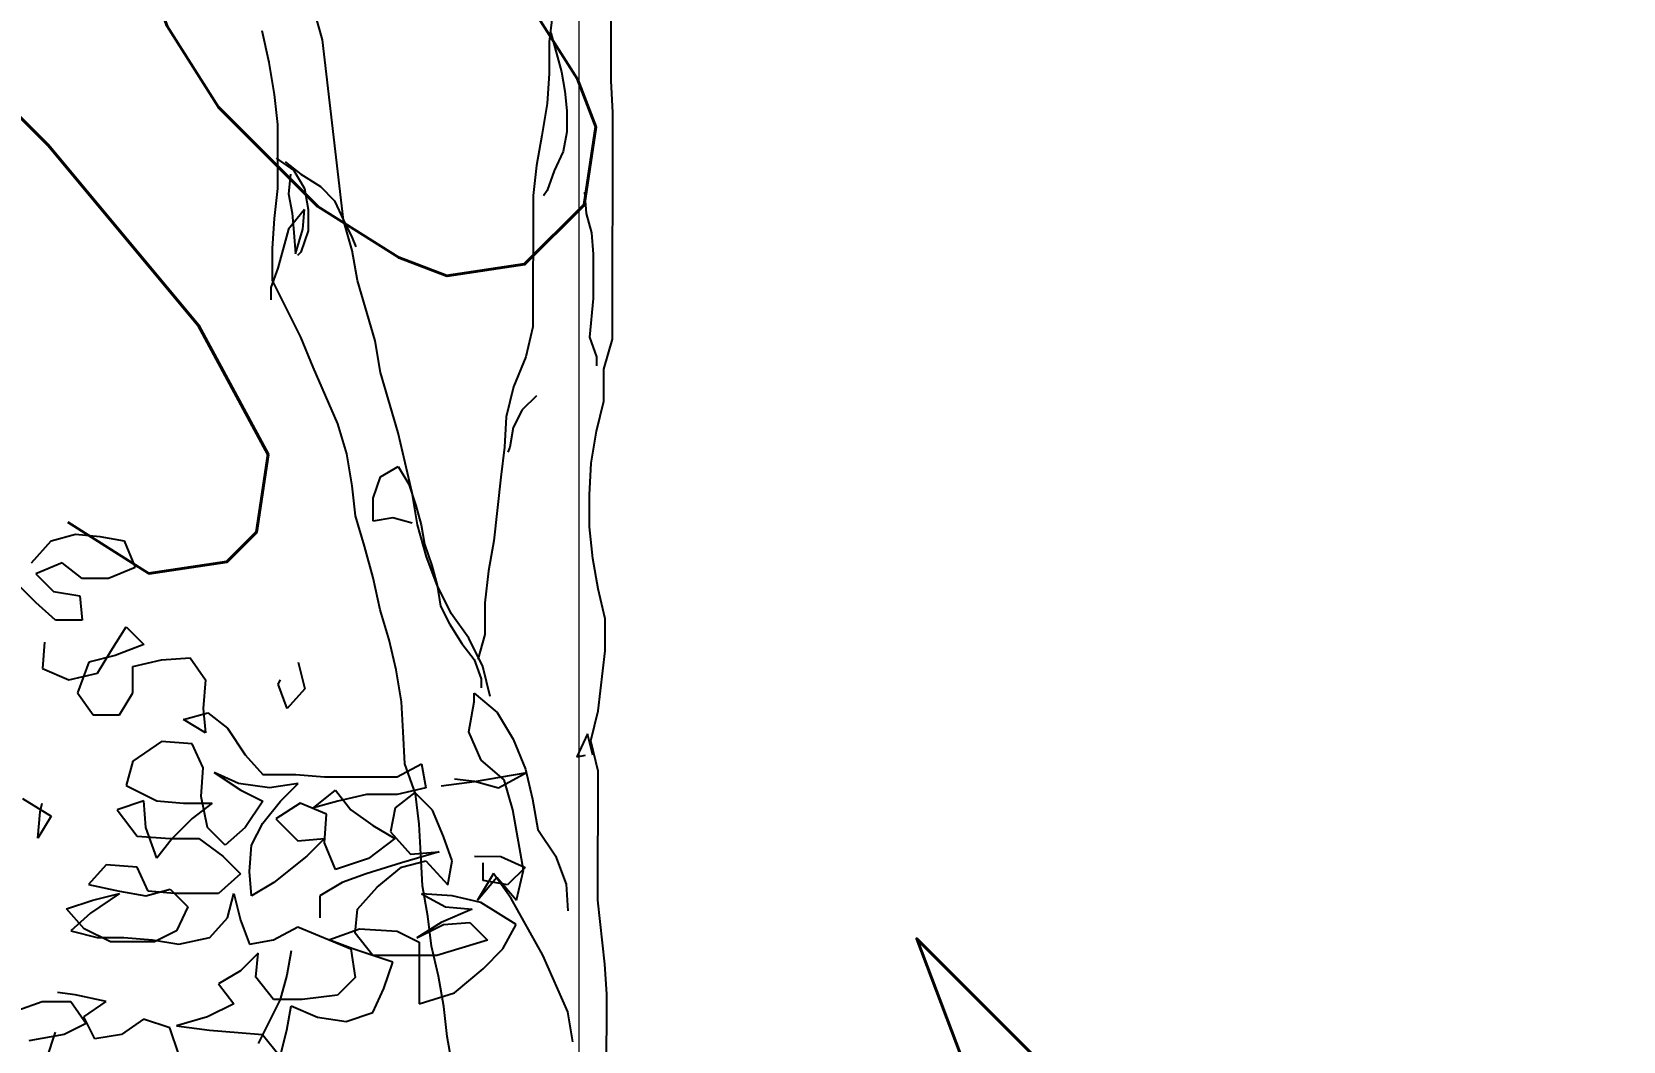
# Model space of a CAD drawing. Header units: millimetres. Extents: x 684983 to 685377, y 990360 to 990509.
# Drawn here: x 685049.568 to 685050.864, y 990436.864 to 990437.687 of the extents above; entities that cross this region are included whole.
import ezdxf

# ---------------------------------------------------------------- set-up
doc = ezdxf.new("R2010")
doc.units = ezdxf.units.MM
doc.layers.add('grid', color=8, linetype='Continuous', lineweight=9)
doc.layers.add('GRID LEVELS', color=7, linetype='Continuous', lineweight=13)
doc.layers.add('JACK  FRUIT TREE', color=7, linetype='Continuous')
doc.layers.add('TEAK', color=7, linetype='Continuous')
doc.styles.get("Standard").update_dxf_attribs({"font": 'RomanS'})

# ---------------------------------------------------------------- blocks, each defined once
blk = doc.blocks.new('JT')
at = {"color": 3}
for p, q in [((0.2358, 2.14933, 157.72663), (0.24896, 2.1529, 157.72663)), ((0.24896, 2.1529, 157.72663), (0.26212, 2.1517, 157.72663)), ((0.26212, 2.1517, 157.72663), (0.27528, 2.14929, 157.72663)), ((0.22502, 2.13737, 157.72663), (0.2358, 2.14933, 157.72663)), ((0.27528, 2.14929, 157.72663), (0.28125, 2.13493, 157.72663)), ((0.24177, 2.13736, 157.72663), (0.22741, 2.13139, 157.72663)), ((0.25253, 2.12897, 157.72663), (0.24177, 2.13736, 157.72663)), ((0.28125, 2.13493, 157.72663), (0.26689, 2.12896, 157.72663)), ((0.22739, 2.11583, 157.72663), (0.21783, 2.12541, 157.72663)), ((0.22741, 2.13139, 157.72663), (0.23697, 2.12181, 157.72663)), ((0.26689, 2.12896, 157.72663), (0.25253, 2.12897, 157.72663)), ((0.23815, 2.10625, 157.72663), (0.22739, 2.11583, 157.72663)), ((0.23697, 2.12181, 157.72663), (0.25132, 2.1194, 157.72663)), ((0.25132, 2.1194, 157.72663), (0.25251, 2.10624, 157.72663)), ((0.25251, 2.10624, 157.72663), (0.23815, 2.10625, 157.72663)), ((0.26805, 2.08947, 157.72663), (0.27643, 2.10263, 157.72663)), ((0.27643, 2.10263, 157.72663), (0.286, 2.09305, 157.72663)), ((0.23216, 2.09429, 157.72663), (0.23095, 2.07994, 157.72663)), ((0.286, 2.09305, 157.72663), (0.27044, 2.08708, 157.72663)), ((0.25608, 2.0835, 157.72663), (0.25008, 2.06676, 157.72663)), ((0.27044, 2.08708, 157.72663), (0.25608, 2.0835, 157.72663)), ((0.26086, 2.07752, 157.72663), (0.26805, 2.08947, 157.72663)), ((0.28, 2.08109, 157.72663), (0.29556, 2.08466, 157.72663)), ((0.29556, 2.08466, 157.72663), (0.31112, 2.08585, 157.72663)), ((0.31112, 2.08585, 157.72663), (0.31948, 2.07387, 157.72663)), ((0.36974, 2.0834, 157.72663), (0.37332, 2.06904, 157.72663)), ((0.23095, 2.07994, 157.72663), (0.2453, 2.07394, 157.72663)), ((0.2453, 2.07394, 157.72663), (0.26086, 2.07752, 157.72663)), ((0.27999, 2.06673, 157.72663), (0.28, 2.08109, 157.72663)), ((0.31948, 2.07387, 157.72663), (0.31827, 2.05832, 157.72663)), ((0.35896, 2.07144, 157.72663), (0.36016, 2.07384, 157.72663)), ((0.25008, 2.06676, 157.72663), (0.25844, 2.05479, 157.72663)), ((0.2728, 2.05477, 157.72663), (0.27999, 2.06673, 157.72663)), ((0.36374, 2.05828, 157.72663), (0.35896, 2.07144, 157.72663)), ((0.37332, 2.06904, 157.72663), (0.36374, 2.05828, 157.72663)), ((0.3075, 2.05235, 157.72663), (0.32066, 2.05593, 157.72663)), ((0.31827, 2.05832, 157.72663), (0.31945, 2.04516, 157.72663)), ((0.32066, 2.05593, 157.72663), (0.33142, 2.04754, 157.72663)), ((0.25844, 2.05479, 157.72663), (0.2728, 2.05477, 157.72663)), ((0.31945, 2.04516, 157.72663), (0.3075, 2.05235, 157.72663)), ((0.33142, 2.04754, 157.72663), (0.34098, 2.03317, 157.72663)), ((0.29552, 2.04039, 157.72663), (0.27996, 2.02964, 157.72663)), ((0.31227, 2.03918, 157.72663), (0.29552, 2.04039, 157.72663)), ((0.31824, 2.02602, 157.72663), (0.31227, 2.03918, 157.72663)), ((0.27996, 2.02964, 157.72663), (0.27636, 2.01648, 157.72663)), ((0.34098, 2.03317, 157.72663), (0.35054, 2.0224, 157.72663)), ((0.31703, 2.01046, 157.72663), (0.31824, 2.02602, 157.72663)), ((0.33738, 2.01762, 157.72663), (0.32422, 2.02362, 157.72663)), ((0.32422, 2.02362, 157.72663), (0.33857, 2.01403, 157.72663)), ((0.35054, 2.0224, 157.72663), (0.36849, 2.02238, 157.72663)), ((0.36849, 2.02238, 157.72663), (0.38404, 2.02117, 157.72663)), ((0.38404, 2.02117, 157.72663), (0.42352, 2.02113, 157.72663)), ((0.42352, 2.02113, 157.72663), (0.43669, 2.0283, 157.72663)), ((0.43669, 2.0283, 157.72663), (0.43907, 2.01514, 157.72663)), ((0.4654, 2.0187, 157.72663), (0.49412, 2.02346, 157.72663)), ((0.49412, 2.02346, 157.72663), (0.47856, 2.0151, 157.72663)), ((0.27636, 2.01648, 157.72663), (0.2931, 2.00809, 157.72663)), ((0.35412, 2.01522, 157.72663), (0.33738, 2.01762, 157.72663)), ((0.33857, 2.01403, 157.72663), (0.35053, 2.00804, 157.72663)), ((0.36968, 2.01759, 157.72663), (0.35412, 2.01522, 157.72663)), ((0.3601, 2.00803, 157.72663), (0.36968, 2.01759, 157.72663)), ((0.37804, 2.00443, 157.72663), (0.39002, 2.01399, 157.72663)), ((0.39002, 2.01399, 157.72663), (0.39838, 2.00321, 157.72663)), ((0.43309, 2.01275, 157.72663), (0.42231, 2.00438, 157.72663)), ((0.43907, 2.01514, 157.72663), (0.42352, 2.01156, 157.72663)), ((0.44265, 2.00317, 157.72663), (0.43309, 2.01275, 157.72663)), ((0.44745, 2.01633, 157.72663), (0.4654, 2.0187, 157.72663)), ((0.4654, 2.0187, 157.72663), (0.45463, 2.01991, 157.72663)), ((0.47856, 2.0151, 157.72663), (0.4654, 2.0187, 157.72663)), ((0.22012, 2.00936, 157.72663), (0.23566, 1.99977, 157.72663)), ((0.22968, 2.00217, 157.72663), (0.23088, 2.00695, 157.72663)), ((0.28592, 2.0081, 157.72663), (0.27156, 2.00333, 157.72663)), ((0.2871, 1.99374, 157.72663), (0.28592, 2.0081, 157.72663)), ((0.2931, 2.00809, 157.72663), (0.30745, 2.00688, 157.72663)), ((0.30745, 2.00688, 157.72663), (0.32301, 2.00687, 157.72663)), ((0.32301, 2.00687, 157.72663), (0.31223, 1.9985, 157.72663)), ((0.3206, 1.99371, 157.72663), (0.31703, 2.01046, 157.72663)), ((0.35053, 2.00804, 157.72663), (0.34094, 1.99369, 157.72663)), ((0.35052, 1.99608, 157.72663), (0.3601, 2.00803, 157.72663)), ((0.37087, 2.00682, 157.72663), (0.3577, 1.99846, 157.72663)), ((0.38522, 2.00083, 157.72663), (0.37087, 2.00682, 157.72663)), ((0.39121, 2.008, 157.72663), (0.37804, 2.00443, 157.72663)), ((0.40676, 2.01158, 157.72663), (0.39121, 2.008, 157.72663)), ((0.42352, 2.01156, 157.72663), (0.40676, 2.01158, 157.72663)), ((0.42231, 2.00438, 157.72663), (0.41991, 1.99123, 157.72663)), ((0.22847, 1.98781, 157.72663), (0.22968, 2.00217, 157.72663)), ((0.23566, 1.99977, 157.72663), (0.22847, 1.98781, 157.72663)), ((0.27156, 2.00333, 157.72663), (0.28231, 1.98896, 157.72663)), ((0.31223, 1.9985, 157.72663), (0.30145, 1.98774, 157.72663)), ((0.34452, 1.98412, 157.72663), (0.35052, 1.99608, 157.72663)), ((0.3577, 1.99846, 157.72663), (0.36965, 1.98649, 157.72663)), ((0.38401, 1.98528, 157.72663), (0.38522, 2.00083, 157.72663)), ((0.39838, 2.00321, 157.72663), (0.41034, 1.99482, 157.72663)), ((0.44862, 1.98881, 157.72663), (0.44265, 2.00317, 157.72663)), ((0.28231, 1.98896, 157.72663), (0.30026, 1.98775, 157.72663)), ((0.29307, 1.97698, 157.72663), (0.2871, 1.99374, 157.72663)), ((0.30145, 1.98774, 157.72663), (0.29307, 1.97698, 157.72663)), ((0.30026, 1.98775, 157.72663), (0.31581, 1.98773, 157.72663)), ((0.31581, 1.98773, 157.72663), (0.32896, 1.97815, 157.72663)), ((0.33017, 1.98413, 157.72663), (0.3206, 1.99371, 157.72663)), ((0.34094, 1.99369, 157.72663), (0.33017, 1.98413, 157.72663)), ((0.36965, 1.98649, 157.72663), (0.38401, 1.98767, 157.72663)), ((0.38401, 1.98767, 157.72663), (0.37443, 1.97811, 157.72663)), ((0.4223, 1.98763, 157.72663), (0.40793, 1.97688, 157.72663)), ((0.41034, 1.99482, 157.72663), (0.4223, 1.98763, 157.72663)), ((0.41991, 1.99123, 157.72663), (0.43066, 1.97925, 157.72663)), ((0.45339, 1.97564, 157.72663), (0.44862, 1.98881, 157.72663)), ((0.32896, 1.97815, 157.72663), (0.33853, 1.96857, 157.72663)), ((0.34331, 1.96976, 157.72663), (0.34452, 1.98412, 157.72663)), ((0.37443, 1.97811, 157.72663), (0.35647, 1.96377, 157.72663)), ((0.38998, 1.97091, 157.72663), (0.38401, 1.98528, 157.72663)), ((0.44622, 1.98043, 157.72663), (0.42587, 1.97447, 157.72663)), ((0.43066, 1.97925, 157.72663), (0.44622, 1.98043, 157.72663)), ((0.46536, 1.97802, 157.72663), (0.47972, 1.97801, 157.72663)), ((0.47972, 1.97801, 157.72663), (0.49287, 1.97202, 157.72663)), ((0.26555, 1.97342, 157.72663), (0.25597, 1.96266, 157.72663)), ((0.2823, 1.97221, 157.72663), (0.26555, 1.97342, 157.72663)), ((0.28827, 1.95904, 157.72663), (0.2823, 1.97221, 157.72663)), ((0.3445, 1.9566, 157.72663), (0.34331, 1.96976, 157.72663)), ((0.40793, 1.97688, 157.72663), (0.38998, 1.97091, 157.72663)), ((0.42587, 1.97447, 157.72663), (0.40673, 1.96851, 157.72663)), ((0.4127, 1.96132, 157.72663), (0.42587, 1.97208, 157.72663)), ((0.42587, 1.97208, 157.72663), (0.43904, 1.97565, 157.72663)), ((0.43904, 1.97565, 157.72663), (0.45099, 1.96248, 157.72663)), ((0.45099, 1.96248, 157.72663), (0.45339, 1.97564, 157.72663)), ((0.47013, 1.96486, 157.72663), (0.47014, 1.97443, 157.72663)), ((0.49287, 1.97202, 157.72663), (0.48329, 1.96245, 157.72663)), ((0.25597, 1.96266, 157.72663), (0.27271, 1.95906, 157.72663)), ((0.33853, 1.96857, 157.72663), (0.32655, 1.95781, 157.72663)), ((0.35647, 1.96377, 157.72663), (0.3445, 1.9566, 157.72663)), ((0.39356, 1.96373, 157.72663), (0.38159, 1.95656, 157.72663)), ((0.40673, 1.96851, 157.72663), (0.39356, 1.96373, 157.72663)), ((0.40192, 1.94937, 157.72663), (0.4127, 1.96132, 157.72663)), ((0.48329, 1.96245, 157.72663), (0.47013, 1.96486, 157.72663)), ((0.24399, 1.94951, 157.72663), (0.25835, 1.95428, 157.72663)), ((0.27271, 1.95786, 157.72663), (0.25715, 1.94711, 157.72663)), ((0.25835, 1.95428, 157.72663), (0.27271, 1.95786, 157.72663)), ((0.27271, 1.95906, 157.72663), (0.28707, 1.95665, 157.72663)), ((0.28707, 1.95665, 157.72663), (0.30023, 1.96023, 157.72663)), ((0.30262, 1.95783, 157.72663), (0.28827, 1.95904, 157.72663)), ((0.30023, 1.96023, 157.72663), (0.3098, 1.95065, 157.72663)), ((0.32655, 1.95781, 157.72663), (0.30262, 1.95783, 157.72663)), ((0.33133, 1.94465, 157.72663), (0.33493, 1.9578, 157.72663)), ((0.33493, 1.9578, 157.72663), (0.3385, 1.94344, 157.72663)), ((0.38159, 1.95656, 157.72663), (0.38158, 1.9446, 157.72663)), ((0.45338, 1.9565, 157.72663), (0.43663, 1.95771, 157.72663)), ((0.43663, 1.95771, 157.72663), (0.44978, 1.95052, 157.72663)), ((0.46893, 1.95289, 157.72663), (0.45338, 1.9565, 157.72663)), ((0.48806, 1.94091, 157.72663), (0.46893, 1.95289, 157.72663)), ((0.25355, 1.93873, 157.72663), (0.24399, 1.94951, 157.72663)), ((0.25715, 1.94711, 157.72663), (0.24637, 1.93754, 157.72663)), ((0.3098, 1.95065, 157.72663), (0.3038, 1.93749, 157.72663)), ((0.32175, 1.93389, 157.72663), (0.33133, 1.94465, 157.72663)), ((0.3385, 1.94344, 157.72663), (0.34328, 1.93028, 157.72663)), ((0.40071, 1.93621, 157.72663), (0.40192, 1.94937, 157.72663)), ((0.46414, 1.94931, 157.72663), (0.44738, 1.94215, 157.72663)), ((0.44978, 1.95052, 157.72663), (0.46414, 1.94931, 157.72663)), ((0.24637, 1.93754, 157.72663), (0.26073, 1.93394, 157.72663)), ((0.2679, 1.93154, 157.72663), (0.25355, 1.93873, 157.72663)), ((0.3038, 1.93749, 157.72663), (0.29183, 1.93152, 157.72663)), ((0.35644, 1.93266, 157.72663), (0.36961, 1.93982, 157.72663)), ((0.36961, 1.93982, 157.72663), (0.39831, 1.92783, 157.72663)), ((0.38635, 1.93263, 157.72663), (0.40311, 1.9386, 157.72663)), ((0.41027, 1.92423, 157.72663), (0.40071, 1.93621, 157.72663)), ((0.40311, 1.9386, 157.72663), (0.42345, 1.93738, 157.72663)), ((0.42345, 1.93738, 157.72663), (0.43541, 1.93139, 157.72663)), ((0.44738, 1.94215, 157.72663), (0.43421, 1.93378, 157.72663)), ((0.43421, 1.93378, 157.72663), (0.44858, 1.94095, 157.72663)), ((0.44858, 1.94095, 157.72663), (0.46293, 1.94213, 157.72663)), ((0.46293, 1.94213, 157.72663), (0.4725, 1.93255, 157.72663)), ((0.48087, 1.92776, 157.72663), (0.48806, 1.94091, 157.72663)), ((0.26073, 1.93394, 157.72663), (0.27508, 1.93393, 157.72663)), ((0.29183, 1.93152, 157.72663), (0.2679, 1.93154, 157.72663)), ((0.27508, 1.93393, 157.72663), (0.29064, 1.93272, 157.72663)), ((0.29064, 1.93272, 157.72663), (0.30499, 1.93031, 157.72663)), ((0.30499, 1.93031, 157.72663), (0.32175, 1.93389, 157.72663)), ((0.34328, 1.93028, 157.72663), (0.35644, 1.93266, 157.72663)), ((0.39951, 1.92783, 157.72663), (0.38635, 1.93263, 157.72663)), ((0.39831, 1.92783, 157.72663), (0.40069, 1.91228, 157.72663)), ((0.42104, 1.92063, 157.72663), (0.39951, 1.92783, 157.72663)), ((0.43541, 1.93139, 157.72663), (0.43538, 1.89789, 157.72663)), ((0.4725, 1.93255, 157.72663), (0.44497, 1.9242, 157.72663)), ((0.47009, 1.917, 157.72663), (0.48087, 1.92776, 157.72663)), ((0.34806, 1.92549, 157.72663), (0.33848, 1.91592, 157.72663)), ((0.34685, 1.91233, 157.72663), (0.34806, 1.92549, 157.72663)), ((0.44497, 1.9242, 157.72663), (0.41027, 1.92423, 157.72663)), ((0.41624, 1.90628, 157.72663), (0.42104, 1.92063, 157.72663)), ((0.33848, 1.91592, 157.72663), (0.32651, 1.90876, 157.72663)), ((0.32651, 1.90876, 157.72663), (0.33487, 1.89798, 157.72663)), ((0.35641, 1.90035, 157.72663), (0.34685, 1.91233, 157.72663)), ((0.40069, 1.91228, 157.72663), (0.39111, 1.90271, 157.72663)), ((0.45452, 1.90385, 157.72663), (0.47009, 1.917, 157.72663)), ((0.24873, 1.90284, 157.72663), (0.23916, 1.90405, 157.72663)), ((0.26548, 1.89924, 157.72663), (0.24873, 1.90284, 157.72663)), ((0.37197, 1.90034, 157.72663), (0.35641, 1.90035, 157.72663)), ((0.39111, 1.90271, 157.72663), (0.37197, 1.90034, 157.72663)), ((0.41025, 1.89313, 157.72663), (0.41624, 1.90628, 157.72663)), ((0.43538, 1.89789, 157.72663), (0.45452, 1.90385, 157.72663)), ((0.21762, 1.8945, 157.72663), (0.23078, 1.89927, 157.72663)), ((0.23078, 1.89927, 157.72663), (0.24634, 1.89926, 157.72663)), ((0.24634, 1.89926, 157.72663), (0.2547, 1.88729, 157.72663)), ((0.25351, 1.89088, 157.72663), (0.26548, 1.89924, 157.72663)), ((0.33487, 1.89798, 157.72663), (0.32051, 1.89081, 157.72663)), ((0.36358, 1.8836, 157.72663), (0.36598, 1.89676, 157.72663)), ((0.36598, 1.89676, 157.72663), (0.38033, 1.89076, 157.72663)), ((0.39588, 1.88835, 157.72663), (0.41025, 1.89313, 157.72663)), ((0.2547, 1.88729, 157.72663), (0.24273, 1.88131, 157.72663)), ((0.25948, 1.87891, 157.72663), (0.25351, 1.89088, 157.72663)), ((0.28581, 1.88965, 157.72663), (0.27384, 1.88129, 157.72663)), ((0.30016, 1.88485, 157.72663), (0.28581, 1.88965, 157.72663)), ((0.30494, 1.87049, 157.72663), (0.30016, 1.88485, 157.72663)), ((0.32051, 1.89081, 157.72663), (0.30375, 1.88604, 157.72663)), ((0.30375, 1.88604, 157.72663), (0.3217, 1.88363, 157.72663)), ((0.3217, 1.88363, 157.72663), (0.33725, 1.88242, 157.72663)), ((0.35997, 1.86924, 157.72663), (0.36358, 1.8836, 157.72663)), ((0.38033, 1.89076, 157.72663), (0.39588, 1.88835, 157.72663)), ((0.24273, 1.88131, 157.72663), (0.22358, 1.87774, 157.72663)), ((0.27384, 1.88129, 157.72663), (0.25948, 1.87891, 157.72663)), ((0.33725, 1.88242, 157.72663), (0.35041, 1.88122, 157.72663)), ((0.35041, 1.88122, 157.72663), (0.35997, 1.86924, 157.72663))]:
    blk.add_line(p, q, dxfattribs=at)
for p, q in [((0.36601, 1.92667, 157.72663), (0.3636, 1.91351, 157.72663)), ((0.3636, 1.91351, 157.72663), (0.36, 1.90035, 157.72663)), ((0.36, 1.90035, 157.72663), (0.34801, 1.87643, 157.72663)), ((0.23795, 1.88251, 157.72663), (0.23315, 1.86816, 157.72663))]:
    blk.add_line(p, q)
blk = doc.blocks.new('A$C25655A80')
for p, q in [((-0.14532, 0.86723), (-0.15491, 0.90184)), ((-0.02034, 0.88249), (-0.02228, 0.86615)), ((0.01135, 0.84497), (0.01138, 0.87958)), ((-0.17417, 0.85476), (-0.178, 0.87206)), ((-0.13388, 0.76916), (-0.14532, 0.86723)), ((-0.02228, 0.86615), (-0.02229, 0.84885)), ((-0.02131, 0.87096), (-0.01556, 0.84981)), ((-0.17131, 0.83745), (-0.17417, 0.85476)), ((-0.02229, 0.84885), (-0.02327, 0.83251)), ((-0.01556, 0.84981), (-0.01365, 0.83923)), ((-0.01365, 0.83923), (-0.0127, 0.82865)), ((0.01229, 0.82767), (0.01135, 0.84497)), ((-0.1694, 0.82111), (-0.17131, 0.83745)), ((-0.02327, 0.83251), (-0.02617, 0.81521)), ((-0.16943, 0.7865), (-0.1694, 0.82111)), ((-0.0127, 0.82865), (-0.01271, 0.81712)), ((0.01218, 0.70462), (0.01229, 0.82767)), ((-0.02617, 0.81521), (-0.02907, 0.79887)), ((-0.01271, 0.81712), (-0.01464, 0.80655)), ((-0.01464, 0.80655), (-0.01946, 0.79598)), ((-0.17038, 0.80284), (-0.16077, 0.79611)), ((-0.16557, 0.80092), (-0.15693, 0.79418)), ((-0.16077, 0.79611), (-0.15501, 0.78649)), ((-0.02907, 0.79887), (-0.03101, 0.78253)), ((-0.01946, 0.79598), (-0.02331, 0.78541)), ((-0.17137, 0.77016), (-0.16943, 0.7865)), ((-0.16269, 0.79418), (-0.16367, 0.78361)), ((-0.15693, 0.79418), (-0.14636, 0.78744)), ((-0.15501, 0.78649), (-0.1531, 0.77495)), ((-0.14636, 0.78744), (-0.13868, 0.77974)), ((-0.16367, 0.78361), (-0.16175, 0.77303)), ((-0.13868, 0.77974), (-0.13388, 0.76916)), ((-0.03101, 0.78253), (-0.03107, 0.71139)), ((-0.02331, 0.78541), (-0.02524, 0.78252)), ((-0.00313, 0.78443), (-0.00218, 0.77289)), ((-0.17234, 0.75382), (-0.17137, 0.77016)), ((-0.15502, 0.77495), (-0.16368, 0.76438)), ((-0.16175, 0.77303), (-0.1608, 0.76246)), ((-0.15599, 0.76438), (-0.15502, 0.77495)), ((-0.1531, 0.77495), (-0.15311, 0.76341)), ((-0.12909, 0.75282), (-0.13388, 0.76916)), ((-0.13388, 0.76916), (-0.12908, 0.75955)), ((-0.00218, 0.77289), (0.0007, 0.76231)), ((-0.16368, 0.76438), (-0.16947, 0.74324)), ((-0.1608, 0.76246), (-0.15985, 0.75092)), ((-0.15985, 0.75092), (-0.15599, 0.76438)), ((-0.15311, 0.76341), (-0.15697, 0.75188)), ((0.0007, 0.76231), (0.00165, 0.75078)), ((-0.17236, 0.73652), (-0.17234, 0.75382)), ((-0.15697, 0.75188), (-0.15889, 0.74996)), ((-0.12622, 0.73647), (-0.12909, 0.75282)), ((-0.12908, 0.75955), (-0.12716, 0.75474)), ((-0.16947, 0.74324), (-0.17333, 0.73267)), ((0.00165, 0.75078), (0.00163, 0.72674)), ((-0.15701, 0.70574), (-0.17236, 0.73652)), ((-0.11663, 0.70378), (-0.12622, 0.73647)), ((-0.17333, 0.73267), (-0.17333, 0.72594)), ((0.00163, 0.72674), (-0.00032, 0.7056)), ((-0.03107, 0.71139), (-0.03493, 0.69505)), ((-0.15029, 0.68939), (-0.15701, 0.70574)), ((-0.11377, 0.68647), (-0.11663, 0.70378)), ((-0.00032, 0.7056), (0.00352, 0.69502)), ((0.00736, 0.68829), (0.01218, 0.70462)), ((-0.03493, 0.69505), (-0.04168, 0.67872)), ((0.00352, 0.69502), (0.00352, 0.69021)), ((-0.13686, 0.65862), (-0.15029, 0.68939)), ((-0.10418, 0.65378), (-0.11377, 0.68647)), ((0.00734, 0.67098), (0.00736, 0.68829)), ((-0.04168, 0.67872), (-0.04554, 0.66238)), ((-0.02918, 0.6739), (-0.03688, 0.66622)), ((-0.03688, 0.66622), (-0.0417, 0.65661)), ((0.00348, 0.65464), (0.00734, 0.67098)), ((-0.13207, 0.64227), (-0.13686, 0.65862)), ((-0.04554, 0.66238), (-0.04651, 0.64604)), ((-0.0417, 0.65661), (-0.04363, 0.64603)), ((-0.09652, 0.62109), (-0.10418, 0.65378)), ((0.00058, 0.63734), (0.00348, 0.65464)), ((-0.1292, 0.62496), (-0.13207, 0.64227)), ((-0.04651, 0.64604), (-0.04845, 0.6297)), ((-0.04363, 0.64603), (-0.04459, 0.64315)), ((-0.11382, 0.62976), (-0.1042, 0.63552)), ((-0.1042, 0.63552), (-0.09844, 0.6259)), ((-0.00039, 0.62004), (0.00058, 0.63734)), ((-0.1273, 0.60862), (-0.1292, 0.62496)), ((-0.11767, 0.61822), (-0.11382, 0.62976)), ((-0.09844, 0.6259), (-0.09461, 0.61436)), ((-0.04845, 0.6297), (-0.05233, 0.59509)), ((-0.11769, 0.60573), (-0.11767, 0.61822)), ((-0.09365, 0.60378), (-0.09652, 0.62109)), ((-0.09461, 0.61436), (-0.09173, 0.60378)), ((-0.00041, 0.60274), (-0.00039, 0.62004)), ((-0.1225, 0.59227), (-0.1273, 0.60862)), ((-0.10711, 0.60764), (-0.11769, 0.60573)), ((-0.09654, 0.60475), (-0.10711, 0.60764)), ((-0.08886, 0.58648), (-0.09365, 0.60378)), ((-0.09173, 0.60378), (-0.08982, 0.59321)), ((0.0015, 0.58543), (-0.00041, 0.60274)), ((-0.11771, 0.57497), (-0.1225, 0.59227)), ((-0.08982, 0.59321), (-0.08598, 0.58167)), ((-0.05233, 0.59509), (-0.05523, 0.57875)), ((-0.08311, 0.57109), (-0.08886, 0.58648)), ((-0.08598, 0.58167), (-0.08311, 0.57109)), ((-0.05523, 0.57875), (-0.05716, 0.56145)), ((0.00437, 0.56909), (0.0015, 0.58543)), ((-0.11388, 0.55766), (-0.11771, 0.57497)), ((-0.07543, 0.5557), (-0.08311, 0.57109)), ((-0.08311, 0.57109), (-0.0812, 0.55955)), ((-0.05716, 0.56145), (-0.05718, 0.54415)), ((0.0082, 0.55274), (0.00437, 0.56909)), ((-0.10909, 0.54131), (-0.11388, 0.55766)), ((-0.0812, 0.55955), (-0.0764, 0.54993)), ((-0.06583, 0.54223), (-0.07543, 0.5557)), ((0.00818, 0.53544), (0.0082, 0.55274)), ((-0.0764, 0.54993), (-0.06968, 0.53935)), ((-0.05718, 0.54415), (-0.06104, 0.53069)), ((-0.10526, 0.52497), (-0.10909, 0.54131)), ((-0.06968, 0.53935), (-0.06296, 0.5307)), ((-0.05816, 0.52685), (-0.06583, 0.54223)), ((0.00431, 0.50276), (0.00818, 0.53544)), ((-0.06296, 0.5307), (-0.05912, 0.52012)), ((-0.05433, 0.5105), (-0.05816, 0.52685)), ((-0.10239, 0.50766), (-0.10526, 0.52497)), ((-0.05912, 0.52012), (-0.05913, 0.51531)), ((-0.06298, 0.51243), (-0.05049, 0.50185)), ((-0.06298, 0.50763), (-0.06298, 0.51243)), ((-0.10145, 0.49132), (-0.10239, 0.50766)), ((-0.06588, 0.49129), (-0.06298, 0.50763)), ((-0.05049, 0.50185), (-0.04185, 0.48742)), ((0.00045, 0.48642), (0.00431, 0.50276)), ((-0.1005, 0.47401), (-0.10145, 0.49132)), ((-0.05917, 0.4759), (-0.06588, 0.49129)), ((-0.04185, 0.48742), (-0.03514, 0.47107)), ((-0.00147, 0.49027), (-0.00725, 0.47777)), ((0.0014, 0.47873), (-0.00147, 0.49027)), ((0.00428, 0.47007), (0.00045, 0.48642)), ((-0.04668, 0.46531), (-0.05917, 0.4759)), ((-0.00725, 0.47777), (-0.00245, 0.47873)), ((-0.09475, 0.45767), (-0.1005, 0.47401)), ((-0.03514, 0.47107), (-0.03131, 0.45472)), ((0.00421, 0.3999), (0.00428, 0.47007)), ((-0.04189, 0.44897), (-0.04668, 0.46531)), ((-0.09284, 0.44132), (-0.09475, 0.45767)), ((-0.03131, 0.45472), (-0.02844, 0.43838)), ((-0.0919, 0.42498), (-0.09284, 0.44132)), ((-0.03615, 0.41628), (-0.04189, 0.44897)), ((-0.02844, 0.43838), (-0.01884, 0.42395)), ((-0.09095, 0.40768), (-0.0919, 0.42498)), ((-0.01884, 0.42395), (-0.01308, 0.40857)), ((-0.04001, 0.39994), (-0.03615, 0.41628)), ((-0.08808, 0.39133), (-0.09095, 0.40768)), ((-0.05249, 0.41437), (-0.06116, 0.39996)), ((-0.06116, 0.39996), (-0.05057, 0.41244)), ((-0.04289, 0.4009), (-0.05249, 0.41437)), ((-0.05057, 0.41244), (-0.04001, 0.39994)), ((-0.01308, 0.40857), (-0.01214, 0.39414)), ((-0.02562, 0.37012), (-0.04289, 0.4009)), ((0.00802, 0.36529), (0.00421, 0.3999)), ((-0.08617, 0.37499), (-0.08808, 0.39133)), ((-0.08234, 0.35864), (-0.08617, 0.37499)), ((-0.01219, 0.33935), (-0.02562, 0.37012)), ((0.00897, 0.34894), (0.00802, 0.36529)), ((-0.07947, 0.3423), (-0.08234, 0.35864)), ((0.00892, 0.29703), (0.00897, 0.34894)), ((-0.07757, 0.32595), (-0.07947, 0.3423)), ((-0.00932, 0.32301), (-0.01219, 0.33935)), ((-0.0747, 0.30961), (-0.07757, 0.32595))]:
    blk.add_line(p, q)
blk = doc.blocks.new('TR')
blk.add_blockref('A$C25655A80', (0.01921, 0.01485, 1.34531))

msp = doc.modelspace()

# ---------------------------------------------------------------- linework, layer by layer
at = {"layer": 'grid'}
msp.add_line((685050.0136, 990509.1548), (685050.0136, 990370.8996), dxfattribs=at)

# ---------------------------------------------------------------- block references
at = {"layer": 'JACK  FRUIT TREE', "xscale": 1.5, "yscale": 1.5, "zscale": 1.5}
msp.add_blockref('JT', (685049.2305, 990434.0479, -138.05), dxfattribs=at)
at = {"layer": 'TEAK', "xscale": 1.5, "yscale": 1.5, "zscale": 1.5}
msp.add_blockref('TR', (685049.994, 990436.357, 98.641), dxfattribs=at)

# ---------------------------------------------------------------- texts
at = {"layer": 'GRID LEVELS', "width": 0.5}
for s, p in [('98.613', (685049.63, 990437.1578, 98.6127)), ('98.611', (685049.63, 990435.1578, 98.6113))]:
    msp.add_text(s, height=0.8, rotation=45, dxfattribs=at).set_placement(p)

doc.saveas('drawing.dxf')
